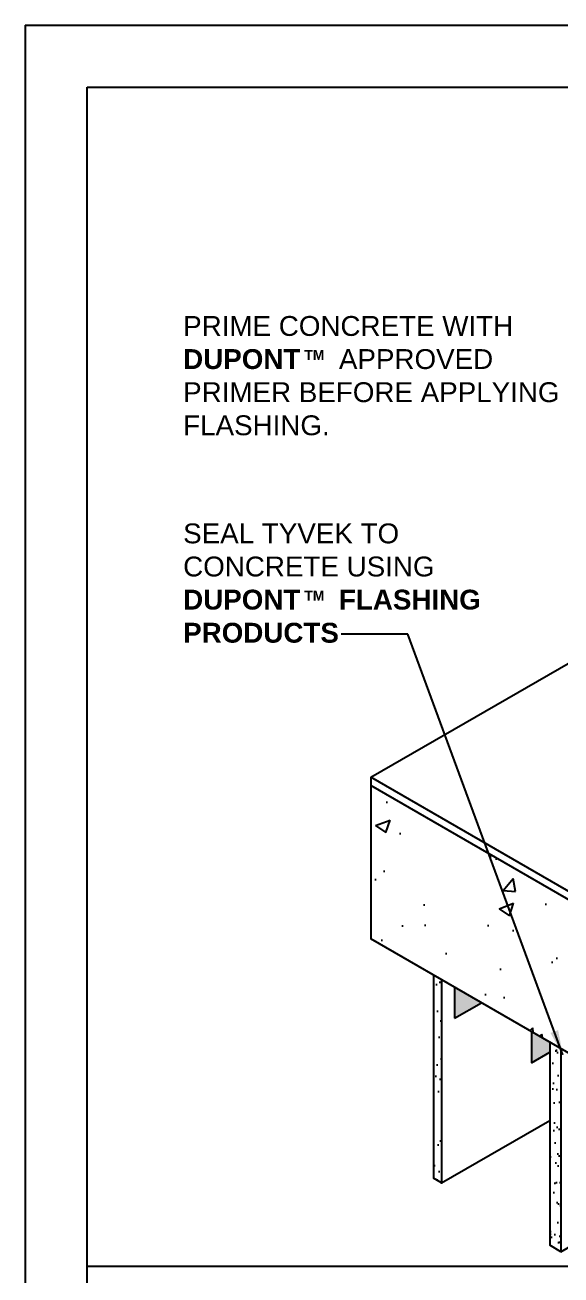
# Model space of a CAD drawing. Extents: x -26.6 to 51, y 0 to 66.
# Drawn here: x 0 to 12.94, y 35.79 to 66 of the extents above; entities that cross this region are included whole.
import ezdxf

# ---------------------------------------------------------------- set-up
doc = ezdxf.new("R2010")
doc.units = 0
doc.header["$LTSCALE"] = 1.5
doc.header["$MEASUREMENT"] = 0
doc.layers.get('DEFPOINTS').update_dxf_attribs({"linetype": 'CONTINUOUS'})
for name, color, linetype in [('CLADDING', 252, 'CONTINUOUS'), ('STRUCTURE', 252, 'CONTINUOUS'), ('STRUCTURE_SHADING', 254, 'CONTINUOUS'), ('TEXT', 7, 'CONTINUOUS'), ('TITLE', 7, 'CONTINUOUS'), ('W', 7, 'CONTINUOUS')]:
    doc.layers.add(name, color=color, linetype=linetype)
doc.styles.add('DETAILS', font='sanss___.ttf', dxfattribs={"height": 1})
doc.dimstyles.new('TYVEKDETAILS', dxfattribs={"dimscale": 6, "dimtxt": 1.5, "dimasz": 0.1, "dimexe": 0.75, "dimexo": 0.75, "dimgap": 0.75, "dimtad": 0, "dimtih": 1, "dimtoh": 1, "dimdec": 4, "dimzin": 0, "dimtxsty": 'DETAILS', "dimcen": 0.0625, "dimazin": 3, "dimtfac": 1, "dimtdec": 4, "dimtofl": 0, "dimtmove": 0, "dimatfit": 3, "dimtolj": 1, "dimtzin": 0})
pattern_1 = [(37.5, (47.8647, 1.20096), (-0.0157483, 0.481706), [0, -0.38, 0, -0.425, 0, -0.40625]), (7.5, (47.8647, 1.20096), (0.442444, 0.7055365), [0, -0.205, 0, -0.3425, 0, -0.13125]), (327.5, (47.5572, 1.20096), (0.7785355, 0.0014148), [0, -0.125, 0, -0.45, 0, -0.5875]), (317.5, (47.5572, 1.20096), (0.751532, 0.219419), [0, -0.0625, 0, -0.295, 0, -0.3375])]

msp = doc.modelspace()

# ---------------------------------------------------------------- hatches: boundary and pattern name
at = {"layer": 'STRUCTURE', "linetype": 'CONTINUOUS'}
h = msp.add_hatch(dxfattribs=at)
h.set_pattern_fill('AR-CONC', color=256, scale=0.5, style=0)
h.set_pattern_definition([(50, (47.8647, 1.201), (3.5863, -0.31376), [0.375, -4.125]), (355, (47.8647, 1.201), (-0.69376, 3.76096), [0.3, -3.3]), (100.4514, (48.1636, 1.1748), (2.89255, 3.4472), [0.3187, -3.50571]), (46.184, (47.8647, 2.201), (5.3362, -0.8276), [0.5625, -6.1875]), (96.636, (48.3094, 2.132), (4.6733, 4.8706), [0.47805, -5.25856]), (351.184, (47.8647, 2.201), (4.6733, 4.8706), [0.45, -4.95]), (21, (48.3647, 1.951), (2.98454, -2.0131), [0.375, -4.125]), (326, (48.3647, 1.951), (1.21658, 3.62575), [0.3, -3.3]), (71.4514, (48.6134, 1.7832), (4.20111, 1.61265), [0.3187, -3.50571]), (37.5, (47.8647, 1.201), (0.0608, 1.66447), [0, -3.26, 0, -3.35, 0, -3.3125]), (7.5, (47.8647, 1.201), (1.31535, 1.97206), [0, -1.91, 0, -3.185, 0, -1.2625]), (327.5, (46.7497, 1.201), (2.669112, -0.112774), [0, -1.25, 0, -3.9, 0, -5.175]), (317.5, (46.2497, 1.201), (2.91593, 0.500525), [0, -1.625, 0, -2.59, 0, -3.675])])
edge = h.paths.add_edge_path()
edge.add_line((18.213, 41.927), (8.353, 47.62))
edge.add_line((8.353, 47.62), (8.353, 43.914))
edge.add_line((8.353, 43.914), (18.162, 38.251))
edge.add_ellipse((18.141, 38.193), major_axis=(0.0631, -0.0392), ratio=0.816626, start_angle=84.9907, end_angle=99.5497, ccw=False)
edge.add_ellipse((18.141, 38.193), major_axis=(0.0631, -0.0392), ratio=0.816626, start_angle=99.5497, end_angle=444.9907)
edge.add_line((18.179, 38.241), (18.213, 38.221))
edge.add_line((18.213, 38.221), (18.213, 39.121))
edge.add_line((18.213, 39.121), (18.213, 41.927))
h = msp.add_hatch(dxfattribs=at)
h.set_pattern_fill('AR-SAND', color=256, scale=0.25, style=0)
h.set_pattern_definition(pattern_1)
h.paths.add_polyline_path([(10.062, 42.927), (9.864, 43.042), (9.864, 38.134), (10.062, 38.019)])
h = msp.add_hatch(dxfattribs=at)
h.set_pattern_fill('AR-SAND', color=256, scale=0.25, style=0)
h.set_pattern_definition(pattern_1)
h.paths.add_polyline_path([(12.944, 41.263), (12.674, 41.42), (12.674, 36.511), (12.944, 36.355)])
at = {"layer": 'STRUCTURE_SHADING', "linetype": 'CONTINUOUS'}
for points in [[(10.376, 42.746), (10.376, 41.996), (11.025, 42.371)], [(12.674, 41.42), (12.234, 41.673), (12.234, 40.923), (12.674, 41.177)]]:
    msp.add_hatch(color=256, dxfattribs=at).paths.add_polyline_path(points)

# ---------------------------------------------------------------- linework, layer by layer
at = {"layer": 'CLADDING', "linetype": 'CONTINUOUS'}
msp.add_line((18.213, 38.221), (8.353, 43.914), dxfattribs=at)
at = {"layer": 'DEFPOINTS'}
for q in [(0, 0), (51, 66)]:
    msp.add_line((0, 66), q, dxfattribs=at)
at = {"layer": 'STRUCTURE'}
for p, q in [((8.353, 47.82), (15.136, 51.736)), ((8.353, 47.82), (8.353, 43.914)), ((15.136, 43.904), (8.353, 47.82)), ((18.213, 41.927), (8.353, 47.62)), ((9.864, 43.042), (9.864, 38.134)), ((10.062, 42.927), (10.062, 38.019)), ((10.376, 42.746), (10.376, 41.996)), ((12.234, 41.673), (12.234, 40.923)), ((12.674, 41.42), (12.674, 36.511)), ((12.944, 41.263), (12.944, 36.355)), ((10.062, 38.019), (12.674, 39.527)), ((12.944, 36.355), (14.562, 37.289)), ((12.944, 36.355), (12.674, 36.511))]:
    msp.add_line(p, q, dxfattribs=at)
at = {"layer": 'STRUCTURE', "linetype": 'CONTINUOUS'}
msp.add_line((10.062, 38.019), (9.864, 38.134), dxfattribs=at)
at = {"layer": 'STRUCTURE'}
for points in [[(10.376, 41.996), (11.025, 42.371)], [(12.234, 40.923), (12.674, 41.177)]]:
    msp.add_lwpolyline(points, dxfattribs=at)
at = {"layer": 'TITLE', "linetype": 'CONTINUOUS'}
msp.add_line((49.5, 36), (1.5, 36), dxfattribs=at)
at = {"layer": 'W'}
msp.add_lwpolyline([(1.5, 64.5), (49.5, 64.5), (49.5, 1.5), (1.5, 1.5)], close=True, dxfattribs=at)

# ---------------------------------------------------------------- texts
at = {"layer": 'TEXT', "char_height": 0.48, "attachment_point": 1, "style": 'DETAILS'}
for s, insert, width in [('PRIME CONCRETE WITH {\\fSansSerif|b1|i0|c2|p2;DUPONT}     APPROVED PRIMER BEFORE APPLYING FLASHING.', (3.819, 58.967), 10.15656), ('SEAL TYVEK TO CONCRETE USING {\\fSansSerif|b1|i0|c2|p2;DUPONT}     {\\fSansSerif|b1|i0|c2|p2;FLASHING PRODUCTS}', (3.819, 53.954), 8.78255)]:
    msp.add_mtext(s, dxfattribs=dict(at, insert=insert, width=width))
at = {"layer": 'TEXT', "char_height": 0.24, "attachment_point": 4, "style": 'DETAILS'}
for insert in [(6.746, 58.028), (6.746, 52.208)]:
    msp.add_mtext('{\\fSansSerif|b1|i0|c2|p2;TM}', dxfattribs=dict(at, insert=insert))

# ---------------------------------------------------------------- leaders
at = {"layer": 'TEXT'}
msp.add_leader([(12.99, 41.113), (9.249, 51.281), (7.636, 51.281)], dimstyle='TYVEKDETAILS', override={"dimfxl": 3}, dxfattribs=at)

doc.saveas('drawing.dxf')
